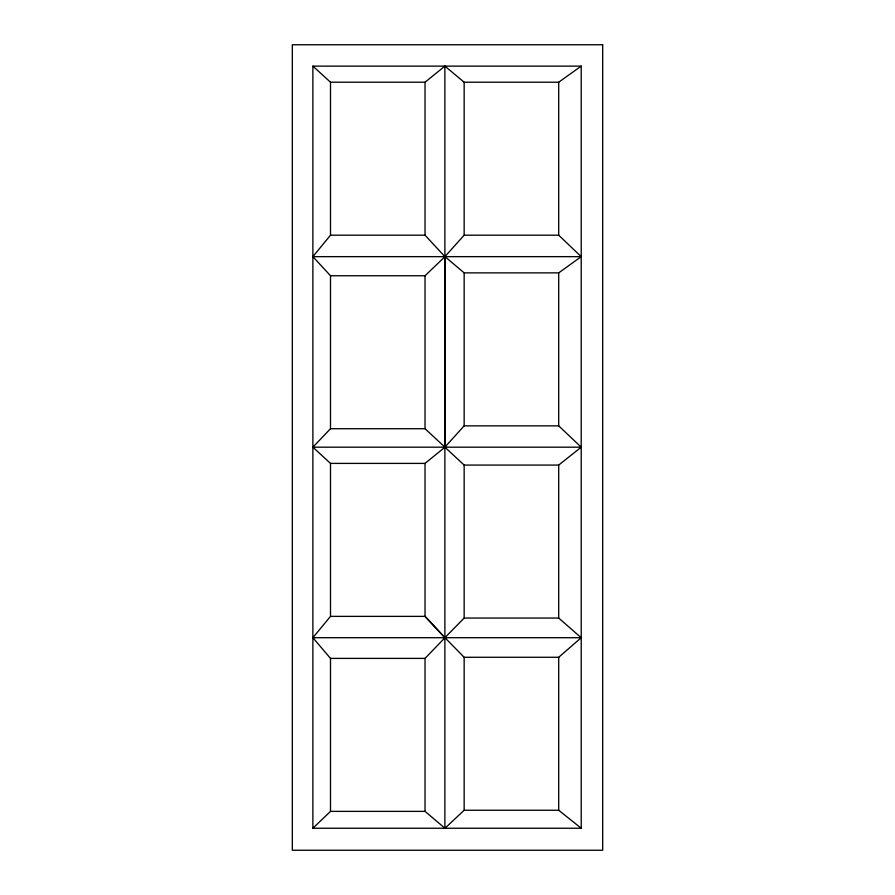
<?xml version="1.0" encoding="UTF-8"?>
<svg xmlns="http://www.w3.org/2000/svg" width="895" height="895" viewBox="0 0 895 895"><rect width="100%" height="100%" fill="white"/><g stroke="black" fill="none" stroke-linecap="round" stroke-linejoin="round"><path stroke-width="1.34" d="M464.158 272.874L464.158 425.852L444.882 447.187L444.96 256.652L464.158 272.874L558.704 272.874L581.213 256.652L558.704 235.195L464.158 235.195L444.882 256.652L425.035 235.195L425.035 82.217L444.882 66.129L464.158 82.217L558.704 82.217L581.213 66.129L581.213 828.244L312.881 828.244L312.881 66.129L581.213 66.129M330.501 428.716L425.035 428.716L444.96 447.187L425.035 463.397L330.501 463.397L312.881 447.187L330.501 428.716L330.501 275.749L312.881 256.652L330.501 235.195L330.501 82.217L312.881 66.129M312.881 828.244L330.501 811.373L330.501 658.396L312.881 637.71L330.501 616.375L330.501 463.397M444.882 447.187L464.158 465.076L558.704 465.076L581.213 447.187L558.704 425.852L464.158 425.852M581.213 828.244L558.704 810.255L464.158 810.255L444.96 828.244L425.035 811.373L425.035 658.396L444.96 637.71L425.035 616.375L425.035 463.397M464.158 465.076L464.158 618.053L444.882 637.71L425.035 616.375L330.501 616.375M330.501 275.749L425.035 275.749L444.96 256.652M444.96 637.71L464.158 657.277L558.704 657.277L581.213 637.71L558.704 618.053L464.158 618.053M330.501 82.217L425.035 82.217M330.501 235.195L425.035 235.195M312.881 256.652L581.213 256.652M312.881 447.187L581.213 447.187M312.881 637.71L581.213 637.71M330.501 658.396L425.035 658.396M330.501 811.373L425.035 811.373M558.704 82.217L558.704 235.195M558.704 272.874L558.704 425.852M558.704 465.076L558.704 618.053M558.704 657.277L558.704 810.255M464.158 82.217L464.158 235.195M464.158 657.277L464.158 810.255M444.882 66.129L444.882 828.244M425.035 275.749L425.035 428.716M602.682 44.75L292.318 44.75L292.318 850.25L602.682 850.25L602.682 44.75"/></g></svg>
